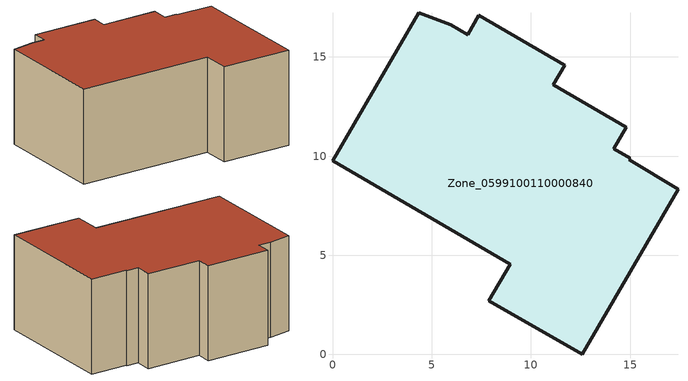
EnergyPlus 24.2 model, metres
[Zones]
Zone_0599100110000840
 floor ground (C_G): 7.88,2.71 8.95,4.56 0,9.77 4.35,17.24 5.95,16.62 6.81,16.12 7.38,17.1 11.7,14.59 11.13,13.61 14.82,11.46 14.19,10.37 15.01,9.89 14.97,9.83 17.42,8.33 12.58,0 z3.6
 wall outside (C_F): 8.95,4.56 7.88,2.71 12.58,0 17.42,8.33 14.97,9.83 15.01,9.89 14.19,10.37 14.82,11.46 11.13,13.61 11.7,14.59 7.38,17.1 6.81,16.12 5.95,16.62 4.35,17.24 0,9.77 8.95,4.56 z3.6:10.76
 roof outside (C_R): 17.42,8.33 14.97,9.83 15.01,9.89 14.19,10.37 14.82,11.46 11.13,13.61 11.7,14.59 7.38,17.1 6.81,16.12 5.95,16.62 4.35,17.24 0,9.77 8.95,4.56 7.88,2.71 12.58,0 z10.76
[BUILDING]
Pand.0599100110000840: North Axis=0; Terrain=City; Loads Convergence Tolerance Value=0.04; Temperature Convergence Tolerance Value=0.4; Solar Distribution=FullExterior; Maximum Number of Warmup Days=25; Minimum Number of Warmup Days=1
[Site:Location]
Rotterdam.The.Hague.AP_ZH_NLD Design_Conditions: Latitude=51.96; Longitude=4.45; Time Zone=1; Elevation=-4.5
[SITE:GROUNDTEMPERATURE:BUILDINGSURFACE]
18, 18, 18, 18, 18, 18, 18, 18, 18, 18, 18, 18
[MATERIAL] Thermal Absorptance=0.9; Solar Absorptance=0.7; Visible Absorptance=0.7
Name | Roughness | Thickness | Conductivity | Density | Specific Heat
G.D.2015-2018 | MediumSmooth | 0.15 | 0.0428571 | 540 | 1210
F.D.2015-2018 | Rough | 0.3 | 0.0666667 | 1920 | 840
R.D.2015-2018 | MediumRough | 0.2 | 0.0333333 | 1500 | 1000
[CONSTRUCTION]
C_G: G.D.2015-2018
C_F: F.D.2015-2018
C_R: R.D.2015-2018
[ZONE]
Zone_0599100110000840: Type=1; Multiplier=1; Ceiling Height=Autocalculate; Volume=Autocalculate; Floor Area=autocalculate; Part of Total Floor Area=Yes
[ZONEINFILTRATION:DESIGNFLOWRATE]
Infil_Zone_0599100110000840: Zone or ZoneList or Space or SpaceList=Zone_0599100110000840; Schedule=AlwaysOn; Design Flow Rate Calculation Method=Flow/Area; Flow Rate per Floor Area=0.0021; Constant Term Coefficient=1; Temperature Term Coefficient=0; Velocity Term Coefficient=0; Velocity Squared Term Coefficient=0
[HVACTEMPLATE:ZONE:IDEALLOADSAIRSYSTEM]
Zone_0599100110000840: Maximum Heating Supply Air Temperature=50; Minimum Cooling Supply Air Temperature=13; Maximum Heating Supply Air Humidity Ratio=0.0156; Minimum Cooling Supply Air Humidity Ratio=0.0077; Heating Limit=NoLimit; Cooling Limit=NoLimit; Dehumidification Control Type=ConstantSensibleHeatRatio; Cooling Sensible Heat Ratio=0.7; Dehumidification Setpoint=60; Humidification Control Type=None; Humidification Setpoint=30; Outdoor Air Method=None; Outdoor Air Flow Rate per Person=0.00944; Outdoor Air Flow Rate per Zone Floor Area=0; Outdoor Air Flow Rate per Zone=0; Demand Controlled Ventilation Type=None; Outdoor Air Economizer Type=NoEconomizer; Heat Recovery Type=None; Sensible Heat Recovery Effectiveness=0.7; Latent Heat Recovery Effectiveness=0.65
[ZONECONTROL:THERMOSTAT]
ThermostatControl_Zone_0599100110000840: Zone or ZoneList=Zone_0599100110000840; Control Type Schedule=DualSetpointControlType; Control 1=Thermostat_Zone_0599100110000840; Temperature Difference Between Cutout And Setpoint=0
[THERMOSTATSETPOINT:DUALSETPOINT]
Thermostat_Zone_0599100110000840: Heating Setpoint Temperature Schedule=HeatingSetpoint_Zone_0599100110000840; Cooling Setpoint Temperature Schedule=CoolingSetpoint_Zone_0599100110000840
[SCHEDULE:COMPACT]
HeatingSetpoint_Zone_0599100110000840: Through: 12/31, For: AllDays, Until: 24:00, 21
CoolingSetpoint_Zone_0599100110000840: Through: 12/31, For: AllDays, Until: 24:00, 24
DualSetpointControlType: Through: 12/31, For: AllDays, Until: 24:00, 4
AlwaysOn: Through: 12/31, For: AllDays, Until: 24:00, 1
